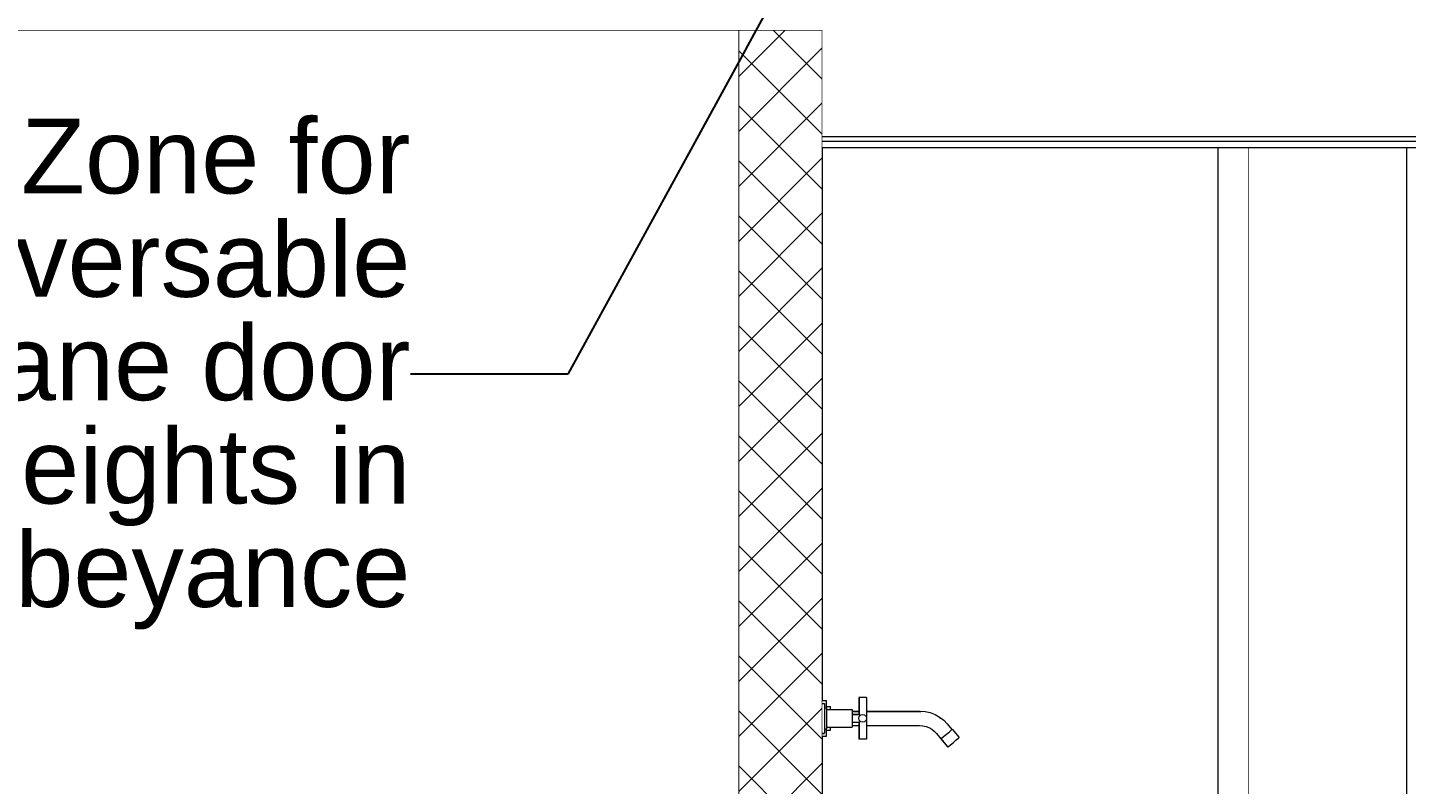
# Model space of a CAD drawing. Header units: millimetres. Extents: x -48147 to 1414029, y -496296 to 18123.
# Drawn here: x 1397178 to 1399482, y -489697 to -488433 of the extents above; entities that cross this region are included whole.
import ezdxf

# ---------------------------------------------------------------- set-up
doc = ezdxf.new("R2010")
doc.units = ezdxf.units.MM
doc.header["$MEASUREMENT"] = 0
doc.linetypes.add('Wipeout_Contour', pattern=[1000, 0, -1000])
for name, color, linetype, lineweight in [('0_Pen_No__191', 7, 'Continuous', 5), ('0_Pen_No__85', 8, 'Continuous', 20), ('New_A-25-M_Curtain_Wall_Pen_No__87', 8, 'Continuous', 20), ('New_A-25-M_Wall_Int_Pen_No__1', 7, 'Continuous', 13), ('New_A-25-M_Wall_Int_Pen_No__87', 8, 'Continuous', 20), ('New_ArchiCAD Doors_Pen_No__87', 8, 'Continuous', 20), ('S-280-M_COLUMN.IFC Import_Pen_No__88', 8, 'Continuous', 20), ('S-280-M_STRUCT_FRAME.IFC Import_Pen_No__90', 8, 'Continuous', 20)]:
    doc.layers.add(name, color=color, linetype=linetype, lineweight=lineweight)
for name, color, linetype in [('New_A-25-M_Curtain_Wall', 7, 'Continuous'), ('New_A-25-M_Wall_Ext', 7, 'Continuous'), ('New_A-25-M_Wall_Int', 7, 'Continuous'), ('New_A-35-M_FFE_Fixed', 7, 'Continuous'), ('New_ArchiCAD Doors', 7, 'Continuous'), ('S-280-M_COLUMN.IFC Import', 7, 'Continuous'), ('S-280-M_STRUCT_FRAME.IFC Import', 7, 'Continuous')]:
    doc.layers.add(name, color=color, linetype=linetype)
doc.layers.add('New_A-25-M_Wall_Int_Pen_No__107', color=7, linetype='Continuous', lineweight=15, true_color=0xa6a6a6)
doc.layers.add('New_A-35-M_FFE_Fixed_Pen_No__75', color=7, linetype='Continuous', lineweight=20, true_color=0x606060)
doc.styles.add('GENERATED_STYLE_2', font='')
doc.styles.get('GENERATED_STYLE_2').set_extended_font_data('Swis721 BT')
doc.dimstyles.new('GENERATED_STYLE__5', dxfattribs={"dimtxt": 0.18, "dimasz": 182.4, "dimexe": 0.18, "dimexo": 0.0625, "dimgap": 0.09, "dimtad": 0, "dimtih": 1, "dimtoh": 1, "dimdec": 4, "dimzin": 0, "dimdsep": 46, "dimcen": 0.09, "dimadec": 0, "dimazin": 0, "dimtfac": 1, "dimtdec": 4, "dimtmove": 0, "dimatfit": 3, "dimldrblk": 'ARROWHEAD_5', "dimfxl": 1, "dimtolj": 1, "dimtzin": 0, "dimarcsym": 0})

# ---------------------------------------------------------------- blocks, each defined once
blk = doc.blocks.new('Section Elem_3_2', base_point=(1372879, -490836.7))
at = {"color": 254, "linetype": 'Wipeout_Contour', "lineweight": 0, "ltscale": 5930288.994408049}
blk.add_wipeout([(1399217.1, -488633.7), (1399217.1, -490836.7), (1399481.7, -490836.7), (1399481.7, -488633.7)], dxfattribs=at).dxf.layer = 'New_A-25-M_Wall_Ext'
blk = doc.blocks.new('Section Elem_4_2', base_point=(1372879, -490836.7))
at = {"layer": 'New_ArchiCAD Doors_Pen_No__87', "linetype": 'Continuous'}
blk.add_line((1399217.1, -490836.7), (1399217.1, -488633.7), dxfattribs=at)
blk = doc.blocks.new('Section Elem_20_2', base_point=(1372879, -490836.7))
at = {"color": 254, "linetype": 'Wipeout_Contour', "lineweight": 0, "ltscale": 5929678.624893145}
blk.add_wipeout([(1399167.1, -490811.7), (1399217.1, -490811.7), (1399217.1, -488633.7), (1399167.1, -488633.7)], dxfattribs=at).dxf.layer = 'New_A-25-M_Curtain_Wall'
blk = doc.blocks.new('Section Elem_24_2', base_point=(1372879, -490836.7))
at = {"color": 254, "linetype": 'Wipeout_Contour', "lineweight": 0, "ltscale": 82987808.12828635}
blk.add_wipeout([(1398505.9, -489616.7), (1398505.9, -489894.2), (1398513.4, -489886.7), (1398878.4, -489886.7), (1398885.9, -489894.2), (1398885.9, -490236.7), (1398863.4, -490236.7), (1398863.4, -490306.7), (1398860.9, -490306.7), (1398860.9, -490806.7), (1398855.9, -490806.7), (1398855.9, -490811.7), (1399167.1, -490811.7), (1399167.1, -488633.7), (1398505.9, -488633.7), (1398505.9, -489556.7), (1398512.9, -489556.7), (1398512.9, -489566.7), (1398519.9, -489566.7), (1398519.9, -489571.7), (1398555.9, -489571.7), (1398555.9, -489574.7), (1398566.9, -489574.7), (1398566.9, -489551.7), (1398579.9, -489551.7), (1398579.9, -489574.7), (1398669.3, -489574.7), (1398677.6, -489575.3), (1398686.1, -489577.2), (1398694.3, -489580.3), (1398701.9, -489584.6), (1398708.8, -489589.9), (1398714.6, -489595.8), (1398722.6, -489605.4), (1398723, -489605), (1398734.5, -489618.8), (1398715.4, -489634.9), (1398703.8, -489621.1), (1398704.2, -489620.8), (1398696.8, -489611.9), (1398692.8, -489607.9), (1398688.7, -489604.7), (1398684.1, -489602.1), (1398679.2, -489600.3), (1398674.1, -489599.1), (1398668.5, -489598.7), (1398579.9, -489598.7), (1398579.9, -489621.7), (1398566.9, -489621.7), (1398566.9, -489598.7), (1398555.9, -489598.7), (1398555.9, -489601.7), (1398519.9, -489601.7), (1398519.9, -489606.7), (1398512.9, -489606.7), (1398512.9, -489616.7)], dxfattribs=at).dxf.layer = 'New_A-25-M_Curtain_Wall'
at = {"layer": 'New_A-25-M_Curtain_Wall_Pen_No__87', "linetype": 'Continuous'}
blk.add_line((1399167.1, -490811.7), (1399167.1, -488633.7), dxfattribs=at)
blk = doc.blocks.new('Section Elem_158_2', base_point=(1372879, -490836.7))
at = {"color": 254, "linetype": 'Wipeout_Contour', "lineweight": 0, "ltscale": 5926710.268265783}
blk.add_wipeout([(1398365.9, -490836.7), (1398505.9, -490836.7), (1398505.9, -488436.7), (1398365.9, -488436.7)], dxfattribs=at).dxf.layer = 'New_A-25-M_Wall_Int'
at = {"layer": 'New_A-25-M_Wall_Int_Pen_No__107', "linetype": 'Continuous'}
h = blk.add_hatch(dxfattribs=at)
h.set_pattern_fill('Concrete_Block_0002', color=256, style=0, pattern_type=2)
h.set_pattern_definition([(45, (1372878.996, -490836.73), (-45.96194, 45.96194), []), (135, (1372878.996, -490836.73), (45.96194, 45.96194), [])])
h.paths.add_polyline_path([(1398365.9, -490836.7), (1398505.9, -490836.7), (1398505.9, -488436.7), (1398365.9, -488436.7)])
at = {"layer": 'New_A-25-M_Wall_Int_Pen_No__1', "linetype": 'Continuous'}
for p, q in [((1398365.9, -488436.7), (1398365.9, -490836.7)), ((1398505.9, -488436.7), (1398365.9, -488436.7)), ((1398505.9, -488436.7), (1398505.9, -490836.7))]:
    blk.add_line(p, q, dxfattribs=at)
blk = doc.blocks.new('Section Elem_159_2', base_point=(1372879, -490836.7))
at = {"color": 254, "linetype": 'Wipeout_Contour', "lineweight": 0, "ltscale": 7389910.683405889}
blk.add_wipeout([(1398365.9, -488436.7), (1392094.9, -488436.7), (1392094.9, -488444.7), (1392094.9, -490836.7), (1398365.9, -490836.7)], dxfattribs=at).dxf.layer = 'New_A-25-M_Wall_Int'
at = {"layer": 'New_A-25-M_Wall_Int_Pen_No__87', "linetype": 'Continuous'}
blk.add_line((1398365.9, -488436.7), (1392094.9, -488436.7), dxfattribs=at)
blk = doc.blocks.new('Section Elem_231_2', base_point=(1372879, -490836.7))
at = {"color": 254, "linetype": 'Wipeout_Contour', "lineweight": 0, "ltscale": 5926882.498945337}
blk.add_wipeout([(1398505.9, -489561.7), (1398505.9, -489565.1), (1398509.4, -489565.1), (1398509.4, -489561.7)], dxfattribs=at).dxf.layer = 'New_A-35-M_FFE_Fixed'
at = {"color": 254, "linetype": 'Wipeout_Contour', "lineweight": 0, "ltscale": 5927140.546173113}
blk.add_wipeout([(1398576.7, -489581.1), (1398576.7, -489551.7), (1398573.4, -489551.7), (1398573.4, -489580.2)], dxfattribs=at).dxf.layer = 'New_A-35-M_FFE_Fixed'
at = {"color": 254, "linetype": 'Wipeout_Contour', "lineweight": 0, "ltscale": 5926890.759062441}
blk.add_wipeout([(1398505.9, -489565.1), (1398505.9, -489574.2), (1398509.4, -489574.2), (1398509.4, -489565.1)], dxfattribs=at).dxf.layer = 'New_A-35-M_FFE_Fixed'
at = {"color": 254, "linetype": 'Wipeout_Contour', "lineweight": 0, "ltscale": 5927128.276194253}
blk.add_wipeout([(1398573.4, -489580.2), (1398573.4, -489551.7), (1398570.2, -489551.7), (1398570.2, -489581.1)], dxfattribs=at).dxf.layer = 'New_A-35-M_FFE_Fixed'
at = {"color": 254, "linetype": 'Wipeout_Contour', "lineweight": 0, "ltscale": 5927152.231122318}
blk.add_wipeout([(1398579, -489583.5), (1398579, -489551.7), (1398576.7, -489551.7), (1398576.7, -489581.1)], dxfattribs=at).dxf.layer = 'New_A-35-M_FFE_Fixed'
at = {"color": 254, "linetype": 'Wipeout_Contour', "lineweight": 0, "ltscale": 5926905.06621218}
blk.add_wipeout([(1398505.9, -489574.2), (1398505.9, -489586.7), (1398509.4, -489586.7), (1398509.4, -489574.2)], dxfattribs=at).dxf.layer = 'New_A-35-M_FFE_Fixed'
at = {"color": 254, "linetype": 'Wipeout_Contour', "lineweight": 0, "ltscale": 5926921.587011638}
blk.add_wipeout([(1398505.9, -489586.7), (1398505.9, -489599.2), (1398509.4, -489599.2), (1398509.4, -489586.7)], dxfattribs=at).dxf.layer = 'New_A-35-M_FFE_Fixed'
at = {"color": 254, "linetype": 'Wipeout_Contour', "lineweight": 0, "ltscale": 5926904.960825161}
blk.add_wipeout([(1398509.4, -489569.2), (1398509.4, -489571.6), (1398512.9, -489571.6), (1398512.9, -489569.2)], dxfattribs=at).dxf.layer = 'New_A-35-M_FFE_Fixed'
at = {"color": 254, "linetype": 'Wipeout_Contour', "lineweight": 0, "ltscale": 5926910.742953425}
blk.add_wipeout([(1398509.4, -489571.6), (1398509.4, -489578), (1398512.9, -489578), (1398512.9, -489571.6)], dxfattribs=at).dxf.layer = 'New_A-35-M_FFE_Fixed'
at = {"color": 254, "linetype": 'Wipeout_Contour', "lineweight": 0, "ltscale": 5926935.894725941}
blk.add_wipeout([(1398505.9, -489599.2), (1398505.9, -489608.4), (1398509.4, -489608.4), (1398509.4, -489599.2)], dxfattribs=at).dxf.layer = 'New_A-35-M_FFE_Fixed'
at = {"color": 254, "linetype": 'Wipeout_Contour', "lineweight": 0, "ltscale": 5926920.757995096}
blk.add_wipeout([(1398509.4, -489578), (1398509.4, -489586.7), (1398512.9, -489586.7), (1398512.9, -489578)], dxfattribs=at).dxf.layer = 'New_A-35-M_FFE_Fixed'
at = {"color": 254, "linetype": 'Wipeout_Contour', "lineweight": 0, "ltscale": 5926944.155408292}
blk.add_wipeout([(1398505.9, -489608.4), (1398505.9, -489611.7), (1398509.4, -489611.7), (1398509.4, -489608.4)], dxfattribs=at).dxf.layer = 'New_A-35-M_FFE_Fixed'
at = {"color": 254, "linetype": 'Wipeout_Contour', "lineweight": 0, "ltscale": 5926932.322528935}
blk.add_wipeout([(1398509.4, -489586.7), (1398509.4, -489595.5), (1398512.9, -489595.5), (1398512.9, -489586.7)], dxfattribs=at).dxf.layer = 'New_A-35-M_FFE_Fixed'
at = {"color": 254, "linetype": 'Wipeout_Contour', "lineweight": 0, "ltscale": 5926995.820702322}
blk.add_wipeout([(1398512.9, -489571.7), (1398512.9, -489573.7), (1398555.9, -489573.7), (1398555.9, -489571.7)], dxfattribs=at).dxf.layer = 'New_A-35-M_FFE_Fixed'
at = {"color": 254, "linetype": 'Wipeout_Contour', "lineweight": 0, "ltscale": 5927000.776755773}
blk.add_wipeout([(1398512.9, -489573.7), (1398512.9, -489579.2), (1398555.9, -489579.2), (1398555.9, -489573.7)], dxfattribs=at).dxf.layer = 'New_A-35-M_FFE_Fixed'
at = {"color": 254, "linetype": 'Wipeout_Contour', "lineweight": 0, "ltscale": 5926942.337847438}
blk.add_wipeout([(1398509.4, -489595.5), (1398509.4, -489601.9), (1398512.9, -489601.9), (1398512.9, -489595.5)], dxfattribs=at).dxf.layer = 'New_A-35-M_FFE_Fixed'
at = {"color": 254, "linetype": 'Wipeout_Contour', "lineweight": 0, "ltscale": 5927009.360966985}
blk.add_wipeout([(1398512.9, -489579.2), (1398512.9, -489586.7), (1398555.9, -489586.7), (1398555.9, -489579.2)], dxfattribs=at).dxf.layer = 'New_A-35-M_FFE_Fixed'
at = {"color": 254, "linetype": 'Wipeout_Contour', "lineweight": 0, "ltscale": 5926948.120253012}
blk.add_wipeout([(1398509.4, -489601.9), (1398509.4, -489604.2), (1398512.9, -489604.2), (1398512.9, -489601.9)], dxfattribs=at).dxf.layer = 'New_A-35-M_FFE_Fixed'
at = {"color": 254, "linetype": 'Wipeout_Contour', "lineweight": 0, "ltscale": 8890334.39281426}
blk.add_wipeout([(1398505.9, -489561.7), (1398509.4, -489561.7), (1398509.4, -489569.2), (1398512.9, -489569.2), (1398512.9, -489560.8), (1398505.9, -489560.8)], dxfattribs=at).dxf.layer = 'New_A-35-M_FFE_Fixed'
at = {"color": 254, "linetype": 'Wipeout_Contour', "lineweight": 0, "ltscale": 5927019.273277762}
blk.add_wipeout([(1398512.9, -489586.7), (1398512.9, -489594.2), (1398555.9, -489594.2), (1398555.9, -489586.7)], dxfattribs=at).dxf.layer = 'New_A-35-M_FFE_Fixed'
at = {"color": 254, "linetype": 'Wipeout_Contour', "lineweight": 0, "ltscale": 5926882.940498907}
blk.add_wipeout([(1398505.9, -489560.8), (1398512.9, -489560.8), (1398512.9, -489556.7), (1398505.9, -489556.7)], dxfattribs=at).dxf.layer = 'New_A-35-M_FFE_Fixed'
at = {"color": 254, "linetype": 'Wipeout_Contour', "lineweight": 0, "ltscale": 5927027.857692439}
blk.add_wipeout([(1398512.9, -489594.2), (1398512.9, -489599.7), (1398555.9, -489599.7), (1398555.9, -489594.2)], dxfattribs=at).dxf.layer = 'New_A-35-M_FFE_Fixed'
at = {"color": 254, "linetype": 'Wipeout_Contour', "lineweight": 0, "ltscale": 5926925.002794301}
blk.add_wipeout([(1398512.9, -489571.7), (1398519.9, -489571.7), (1398519.9, -489569.4), (1398512.9, -489569.4)], dxfattribs=at).dxf.layer = 'New_A-35-M_FFE_Fixed'
at = {"color": 254, "linetype": 'Wipeout_Contour', "lineweight": 0, "ltscale": 5927032.813949766}
blk.add_wipeout([(1398512.9, -489599.7), (1398512.9, -489601.7), (1398555.9, -489601.7), (1398555.9, -489599.7)], dxfattribs=at).dxf.layer = 'New_A-35-M_FFE_Fixed'
at = {"color": 254, "linetype": 'Wipeout_Contour', "lineweight": 0, "ltscale": 5926921.698764053}
blk.add_wipeout([(1398512.9, -489569.4), (1398519.9, -489569.4), (1398519.9, -489566.7), (1398512.9, -489566.7)], dxfattribs=at).dxf.layer = 'New_A-35-M_FFE_Fixed'
at = {"color": 254, "linetype": 'Wipeout_Contour', "lineweight": 0, "ltscale": 17781484.66768054}
blk.add_wipeout([(1398576.7, -489592.4), (1398579, -489590), (1398579.9, -489586.7), (1398579, -489583.5), (1398576.7, -489581.1), (1398573.4, -489580.2), (1398570.2, -489581.1), (1398567.8, -489583.5), (1398566.9, -489586.7), (1398567.8, -489590), (1398570.2, -489592.4), (1398573.4, -489593.2)], dxfattribs=at).dxf.layer = 'New_A-35-M_FFE_Fixed'
at = {"color": 254, "linetype": 'Wipeout_Contour', "lineweight": 0, "ltscale": 5926956.928171975}
blk.add_wipeout([(1398512.9, -489612.7), (1398505.9, -489612.7), (1398505.9, -489616.7), (1398512.9, -489616.7)], dxfattribs=at).dxf.layer = 'New_A-35-M_FFE_Fixed'
at = {"layer": 'New_A-35-M_FFE_Fixed_Pen_No__75', "linetype": 'Continuous'}
for p, q in [((1398505.9, -489556.7), (1398512.9, -489556.7)), ((1398505.9, -489561.7), (1398509.4, -489561.7)), ((1398509.4, -489561.7), (1398509.4, -489565.1)), ((1398509.4, -489565.1), (1398509.4, -489574.2)), ((1398512.9, -489560.8), (1398512.9, -489556.7)), ((1398512.9, -489569.2), (1398512.9, -489560.8)), ((1398512.9, -489566.7), (1398519.9, -489566.7)), ((1398519.9, -489569.4), (1398519.9, -489566.7)), ((1398509.4, -489569.2), (1398512.9, -489569.2)), ((1398509.4, -489574.2), (1398509.4, -489586.7)), ((1398512.9, -489569.2), (1398512.9, -489571.6)), ((1398512.9, -489571.6), (1398512.9, -489578)), ((1398512.9, -489578), (1398512.9, -489586.7)), ((1398519.9, -489571.7), (1398519.9, -489569.4))]:
    blk.add_line(p, q, dxfattribs=at)
at = {"color": 254, "linetype": 'Wipeout_Contour', "lineweight": 0, "ltscale": 7408902.818945636}
blk.add_wipeout([(1398569, -489582.3), (1398570.2, -489581.1), (1398570.2, -489551.7), (1398567.8, -489551.7), (1398567.8, -489581.1)], dxfattribs=at).dxf.layer = 'New_A-35-M_FFE_Fixed'
at = {"color": 254, "linetype": 'Wipeout_Contour', "lineweight": 0, "ltscale": 8890425.409265762}
blk.add_wipeout([(1398509.4, -489611.7), (1398505.9, -489611.7), (1398505.9, -489612.7), (1398512.9, -489612.7), (1398512.9, -489604.2), (1398509.4, -489604.2)], dxfattribs=at).dxf.layer = 'New_A-35-M_FFE_Fixed'
at = {"color": 254, "linetype": 'Wipeout_Contour', "lineweight": 0, "ltscale": 5927160.220064351}
blk.add_wipeout([(1398579.9, -489586.7), (1398579.9, -489551.7), (1398579, -489551.7), (1398579, -489583.5)], dxfattribs=at).dxf.layer = 'New_A-35-M_FFE_Fixed'
at = {"color": 254, "linetype": 'Wipeout_Contour', "lineweight": 0, "ltscale": 5926971.023659503}
blk.add_wipeout([(1398519.9, -489604.1), (1398512.9, -489604.1), (1398512.9, -489606.7), (1398519.9, -489606.7)], dxfattribs=at).dxf.layer = 'New_A-35-M_FFE_Fixed'
at = {"layer": 'New_A-35-M_FFE_Fixed_Pen_No__75', "linetype": 'Continuous'}
blk.add_line((1398505.9, -489616.7), (1398512.9, -489616.7), dxfattribs=at)
at = {"color": 254, "linetype": 'Wipeout_Contour', "lineweight": 0, "ltscale": 5927111.515095259}
blk.add_wipeout([(1398567.8, -489581.1), (1398567.8, -489551.7), (1398566.9, -489551.7), (1398566.9, -489580.2)], dxfattribs=at).dxf.layer = 'New_A-35-M_FFE_Fixed'
at = {"color": 254, "linetype": 'Wipeout_Contour', "lineweight": 0, "ltscale": 5926967.719406392}
blk.add_wipeout([(1398512.9, -489601.7), (1398512.9, -489604.1), (1398519.9, -489604.1), (1398519.9, -489601.7)], dxfattribs=at).dxf.layer = 'New_A-35-M_FFE_Fixed'
at = {"layer": 'New_A-35-M_FFE_Fixed_Pen_No__75', "linetype": 'Continuous'}
for p, q in [((1398567.8, -489551.7), (1398566.9, -489551.7)), ((1398570.2, -489551.7), (1398567.8, -489551.7)), ((1398573.4, -489551.7), (1398570.2, -489551.7)), ((1398576.7, -489551.7), (1398573.4, -489551.7)), ((1398579, -489551.7), (1398576.7, -489551.7)), ((1398579.9, -489551.7), (1398579, -489551.7)), ((1398509.4, -489586.7), (1398509.4, -489599.2)), ((1398512.9, -489586.7), (1398512.9, -489595.5)), ((1398505.9, -489611.7), (1398509.4, -489611.7)), ((1398509.4, -489599.2), (1398509.4, -489608.4)), ((1398509.4, -489604.2), (1398512.9, -489604.2)), ((1398509.4, -489608.4), (1398509.4, -489611.7)), ((1398512.9, -489595.5), (1398512.9, -489601.9)), ((1398512.9, -489601.9), (1398512.9, -489604.2)), ((1398512.9, -489612.7), (1398512.9, -489604.2)), ((1398512.9, -489606.7), (1398519.9, -489606.7)), ((1398512.9, -489616.7), (1398512.9, -489612.7)), ((1398519.9, -489604.1), (1398519.9, -489601.7)), ((1398519.9, -489606.7), (1398519.9, -489604.1))]:
    blk.add_line(p, q, dxfattribs=at)
at = {"color": 254, "linetype": 'Wipeout_Contour', "lineweight": 0, "ltscale": 7408896.459892552}
blk.add_wipeout([(1398567.8, -489581.1), (1398555.9, -489581.1), (1398555.9, -489583.5), (1398567.8, -489583.5), (1398569, -489582.3)], dxfattribs=at).dxf.layer = 'New_A-35-M_FFE_Fixed'
at = {"color": 254, "linetype": 'Wipeout_Contour', "lineweight": 0, "ltscale": 5927109.127711029}
blk.add_wipeout([(1398566.9, -489580.2), (1398555.9, -489580.2), (1398555.9, -489581.1), (1398567.8, -489581.1)], dxfattribs=at).dxf.layer = 'New_A-35-M_FFE_Fixed'
at = {"color": 254, "linetype": 'Wipeout_Contour', "lineweight": 0, "ltscale": 5927194.837015806}
blk.add_wipeout([(1398573.4, -489593.2), (1398573.4, -489621.7), (1398576.7, -489621.7), (1398576.7, -489592.4)], dxfattribs=at).dxf.layer = 'New_A-35-M_FFE_Fixed'
at = {"color": 254, "linetype": 'Wipeout_Contour', "lineweight": 0, "ltscale": 5927182.567148156}
blk.add_wipeout([(1398570.2, -489592.4), (1398570.2, -489621.7), (1398573.4, -489621.7), (1398573.4, -489593.2)], dxfattribs=at).dxf.layer = 'New_A-35-M_FFE_Fixed'
at = {"color": 254, "linetype": 'Wipeout_Contour', "lineweight": 0, "ltscale": 7408959.169696752}
blk.add_wipeout([(1398569, -489591.2), (1398567.8, -489592.4), (1398567.8, -489621.7), (1398570.2, -489621.7), (1398570.2, -489592.4)], dxfattribs=at).dxf.layer = 'New_A-35-M_FFE_Fixed'
at = {"color": 254, "linetype": 'Wipeout_Contour', "lineweight": 0, "ltscale": 7408911.128464182}
blk.add_wipeout([(1398569, -489591.2), (1398567.8, -489590), (1398555.9, -489590), (1398555.9, -489592.4), (1398567.8, -489592.4)], dxfattribs=at).dxf.layer = 'New_A-35-M_FFE_Fixed'
at = {"color": 254, "linetype": 'Wipeout_Contour', "lineweight": 0, "ltscale": 5927119.290367024}
blk.add_wipeout([(1398566.9, -489586.7), (1398555.9, -489586.7), (1398555.9, -489590), (1398567.8, -489590)], dxfattribs=at).dxf.layer = 'New_A-35-M_FFE_Fixed'
at = {"color": 254, "linetype": 'Wipeout_Contour', "lineweight": 0, "ltscale": 5927114.995107451}
blk.add_wipeout([(1398567.8, -489583.5), (1398555.9, -489583.5), (1398555.9, -489586.7), (1398566.9, -489586.7)], dxfattribs=at).dxf.layer = 'New_A-35-M_FFE_Fixed'
at = {"color": 254, "linetype": 'Wipeout_Contour', "lineweight": 0, "ltscale": 5927208.685153274}
blk.add_wipeout([(1398579, -489590), (1398579, -489621.7), (1398579.9, -489621.7), (1398579.9, -489586.7)], dxfattribs=at).dxf.layer = 'New_A-35-M_FFE_Fixed'
at = {"color": 254, "linetype": 'Wipeout_Contour', "lineweight": 0, "ltscale": 5927204.404184586}
blk.add_wipeout([(1398576.7, -489592.4), (1398576.7, -489621.7), (1398579, -489621.7), (1398579, -489590)], dxfattribs=at).dxf.layer = 'New_A-35-M_FFE_Fixed'
at = {"color": 254, "linetype": 'Wipeout_Contour', "lineweight": 0, "ltscale": 5927105.089058495}
blk.add_wipeout([(1398566.9, -489576.3), (1398555.9, -489576.3), (1398555.9, -489580.2), (1398566.9, -489580.2)], dxfattribs=at).dxf.layer = 'New_A-35-M_FFE_Fixed'
at = {"color": 254, "linetype": 'Wipeout_Contour', "lineweight": 0, "ltscale": 5927350.343623643}
blk.add_wipeout([(1398579.9, -489586.7), (1398668.9, -489586.7), (1398669.1, -489580.7), (1398579.9, -489580.7)], dxfattribs=at).dxf.layer = 'New_A-35-M_FFE_Fixed'
at = {"color": 254, "linetype": 'Wipeout_Contour', "lineweight": 0, "ltscale": 5927165.806203431}
blk.add_wipeout([(1398566.9, -489593.2), (1398566.9, -489621.7), (1398567.8, -489621.7), (1398567.8, -489592.4)], dxfattribs=at).dxf.layer = 'New_A-35-M_FFE_Fixed'
at = {"layer": 'New_A-35-M_FFE_Fixed_Pen_No__75', "linetype": 'Continuous'}
for p, q in [((1398567.8, -489621.7), (1398566.9, -489621.7)), ((1398570.2, -489621.7), (1398567.8, -489621.7)), ((1398573.4, -489621.7), (1398570.2, -489621.7)), ((1398576.7, -489621.7), (1398573.4, -489621.7)), ((1398579, -489621.7), (1398576.7, -489621.7)), ((1398579.9, -489621.7), (1398579, -489621.7))]:
    blk.add_line(p, q, dxfattribs=at)
at = {"color": 254, "linetype": 'Wipeout_Contour', "lineweight": 0, "ltscale": 5927101.454672176}
blk.add_wipeout([(1398555.9, -489574.7), (1398555.9, -489576.3), (1398566.9, -489576.3), (1398566.9, -489574.7)], dxfattribs=at).dxf.layer = 'New_A-35-M_FFE_Fixed'
at = {"color": 254, "linetype": 'Wipeout_Contour', "lineweight": 0, "ltscale": 5927343.832821016}
blk.add_wipeout([(1398579.9, -489580.7), (1398669.1, -489580.7), (1398669.3, -489576.3), (1398579.9, -489576.3)], dxfattribs=at).dxf.layer = 'New_A-35-M_FFE_Fixed'
at = {"color": 254, "linetype": 'Wipeout_Contour', "lineweight": 0, "ltscale": 5927125.157840295}
blk.add_wipeout([(1398567.8, -489592.4), (1398555.9, -489592.4), (1398555.9, -489593.2), (1398566.9, -489593.2)], dxfattribs=at).dxf.layer = 'New_A-35-M_FFE_Fixed'
at = {"color": 254, "linetype": 'Wipeout_Contour', "lineweight": 0, "ltscale": 5927368.128380246}
blk.add_wipeout([(1398579.9, -489598.7), (1398668.5, -489598.7), (1398668.5, -489597.1), (1398579.9, -489597.1)], dxfattribs=at).dxf.layer = 'New_A-35-M_FFE_Fixed'
at = {"layer": 'New_A-35-M_FFE_Fixed_Pen_No__75', "linetype": 'Continuous'}
for p, q in [((1398566.9, -489551.7), (1398566.9, -489580.2)), ((1398512.9, -489571.7), (1398555.9, -489571.7)), ((1398555.9, -489571.7), (1398555.9, -489573.7)), ((1398555.9, -489573.7), (1398555.9, -489579.2)), ((1398555.9, -489574.7), (1398566.9, -489574.7)), ((1398566.9, -489580.2), (1398555.9, -489580.2)), ((1398567.8, -489581.1), (1398566.9, -489580.2))]:
    blk.add_line(p, q, dxfattribs=at)
at = {"color": 254, "linetype": 'Wipeout_Contour', "lineweight": 0, "ltscale": 5927340.073128916}
blk.add_wipeout([(1398579.9, -489576.3), (1398669.3, -489576.3), (1398669.3, -489574.7), (1398579.9, -489574.7)], dxfattribs=at).dxf.layer = 'New_A-35-M_FFE_Fixed'
at = {"color": 254, "linetype": 'Wipeout_Contour', "lineweight": 0, "ltscale": 5927131.048759727}
blk.add_wipeout([(1398555.9, -489597.1), (1398555.9, -489598.7), (1398566.9, -489598.7), (1398566.9, -489597.1)], dxfattribs=at).dxf.layer = 'New_A-35-M_FFE_Fixed'
at = {"color": 254, "linetype": 'Wipeout_Contour', "lineweight": 0, "ltscale": 5927364.370705225}
blk.add_wipeout([(1398579.9, -489597.1), (1398668.5, -489597.1), (1398668.7, -489592.7), (1398579.9, -489592.7)], dxfattribs=at).dxf.layer = 'New_A-35-M_FFE_Fixed'
at = {"color": 254, "linetype": 'Wipeout_Contour', "lineweight": 0, "ltscale": 5927357.86100811}
blk.add_wipeout([(1398668.9, -489586.7), (1398579.9, -489586.7), (1398579.9, -489592.7), (1398668.7, -489592.7)], dxfattribs=at).dxf.layer = 'New_A-35-M_FFE_Fixed'
at = {"color": 254, "linetype": 'Wipeout_Contour', "lineweight": 0, "ltscale": 5927127.414249595}
blk.add_wipeout([(1398555.9, -489597.1), (1398566.9, -489597.1), (1398566.9, -489593.2), (1398555.9, -489593.2)], dxfattribs=at).dxf.layer = 'New_A-35-M_FFE_Fixed'
at = {"layer": 'New_A-35-M_FFE_Fixed_Pen_No__75', "linetype": 'Continuous'}
for p, q in [((1398579.9, -489551.7), (1398579.9, -489586.7)), ((1398555.9, -489579.2), (1398555.9, -489586.7)), ((1398555.9, -489586.7), (1398555.9, -489594.2)), ((1398566.9, -489586.7), (1398567.8, -489583.5)), ((1398567.8, -489590), (1398566.9, -489586.7)), ((1398567.8, -489583.5), (1398570.2, -489581.1)), ((1398569, -489582.3), (1398567.8, -489581.1)), ((1398570.2, -489592.4), (1398567.8, -489590)), ((1398567.8, -489592.4), (1398569, -489591.2)), ((1398570.2, -489581.1), (1398573.4, -489580.2)), ((1398573.4, -489580.2), (1398576.7, -489581.1)), ((1398576.7, -489581.1), (1398579, -489583.5)), ((1398579, -489590), (1398576.7, -489592.4)), ((1398579, -489583.5), (1398579.9, -489586.7)), ((1398579.9, -489586.7), (1398579, -489590)), ((1398579.9, -489586.7), (1398579.9, -489621.7)), ((1398512.9, -489601.7), (1398555.9, -489601.7)), ((1398555.9, -489593.2), (1398566.9, -489593.2)), ((1398555.9, -489594.2), (1398555.9, -489599.7)), ((1398555.9, -489598.7), (1398566.9, -489598.7)), ((1398555.9, -489599.7), (1398555.9, -489601.7)), ((1398566.9, -489593.2), (1398567.8, -489592.4)), ((1398566.9, -489593.2), (1398566.9, -489621.7)), ((1398573.4, -489593.2), (1398570.2, -489592.4)), ((1398576.7, -489592.4), (1398573.4, -489593.2))]:
    blk.add_line(p, q, dxfattribs=at)
at = {"color": 254, "linetype": 'Wipeout_Contour', "lineweight": 0, "ltscale": 5927532.732607005}
blk.add_wipeout([(1398668.9, -489586.7), (1398675.9, -489587.2), (1398676.7, -489581.3), (1398669.1, -489580.7)], dxfattribs=at).dxf.layer = 'New_A-35-M_FFE_Fixed'
at = {"color": 254, "linetype": 'Wipeout_Contour', "lineweight": 0, "ltscale": 5927527.651113375}
blk.add_wipeout([(1398669.1, -489580.7), (1398676.7, -489581.3), (1398677.4, -489576.9), (1398669.3, -489576.3)], dxfattribs=at).dxf.layer = 'New_A-35-M_FFE_Fixed'
at = {"color": 254, "linetype": 'Wipeout_Contour', "lineweight": 0, "ltscale": 5927546.498836433}
blk.add_wipeout([(1398668.5, -489598.7), (1398674.1, -489599.1), (1398674.4, -489597.5), (1398668.5, -489597.1)], dxfattribs=at).dxf.layer = 'New_A-35-M_FFE_Fixed'
at = {"color": 254, "linetype": 'Wipeout_Contour', "lineweight": 0, "ltscale": 5927524.695981158}
blk.add_wipeout([(1398669.3, -489576.3), (1398677.4, -489576.9), (1398677.6, -489575.3), (1398669.3, -489574.7)], dxfattribs=at).dxf.layer = 'New_A-35-M_FFE_Fixed'
at = {"color": 254, "linetype": 'Wipeout_Contour', "lineweight": 0, "ltscale": 5927543.620949488}
blk.add_wipeout([(1398668.5, -489597.1), (1398674.4, -489597.5), (1398675, -489593.2), (1398668.7, -489592.7)], dxfattribs=at).dxf.layer = 'New_A-35-M_FFE_Fixed'
at = {"color": 254, "linetype": 'Wipeout_Contour', "lineweight": 0, "ltscale": 5927538.579609107}
blk.add_wipeout([(1398668.7, -489592.7), (1398675, -489593.2), (1398675.9, -489587.2), (1398668.9, -489586.7)], dxfattribs=at).dxf.layer = 'New_A-35-M_FFE_Fixed'
at = {"color": 254, "linetype": 'Wipeout_Contour', "lineweight": 0, "ltscale": 5927561.574376781}
blk.add_wipeout([(1398675.9, -489587.2), (1398682.7, -489588.7), (1398684.4, -489583), (1398676.7, -489581.3)], dxfattribs=at).dxf.layer = 'New_A-35-M_FFE_Fixed'
at = {"color": 254, "linetype": 'Wipeout_Contour', "lineweight": 0, "ltscale": 5927559.087255432}
blk.add_wipeout([(1398676.7, -489581.3), (1398684.4, -489583), (1398685.7, -489578.8), (1398677.4, -489576.9)], dxfattribs=at).dxf.layer = 'New_A-35-M_FFE_Fixed'
at = {"color": 254, "linetype": 'Wipeout_Contour', "lineweight": 0, "ltscale": 5927568.232224347}
blk.add_wipeout([(1398674.1, -489599.1), (1398679.2, -489600.3), (1398679.7, -489598.7), (1398674.4, -489597.5)], dxfattribs=at).dxf.layer = 'New_A-35-M_FFE_Fixed'
at = {"color": 254, "linetype": 'Wipeout_Contour', "lineweight": 0, "ltscale": 5927557.624095965}
blk.add_wipeout([(1398677.4, -489576.9), (1398685.7, -489578.8), (1398686.1, -489577.2), (1398677.6, -489575.3)], dxfattribs=at).dxf.layer = 'New_A-35-M_FFE_Fixed'
at = {"color": 254, "linetype": 'Wipeout_Contour', "lineweight": 0, "ltscale": 5927566.865747739}
blk.add_wipeout([(1398674.4, -489597.5), (1398679.7, -489598.7), (1398681, -489594.5), (1398675, -489593.2)], dxfattribs=at).dxf.layer = 'New_A-35-M_FFE_Fixed'
at = {"layer": 'New_A-35-M_FFE_Fixed_Pen_No__75', "linetype": 'Continuous'}
blk.add_line((1398579.9, -489574.7), (1398669.3, -489574.7), dxfattribs=at)
at = {"color": 254, "linetype": 'Wipeout_Contour', "lineweight": 0, "ltscale": 5927564.423398556}
blk.add_wipeout([(1398675, -489593.2), (1398681, -489594.5), (1398682.7, -489588.7), (1398675.9, -489587.2)], dxfattribs=at).dxf.layer = 'New_A-35-M_FFE_Fixed'
at = {"color": 254, "linetype": 'Wipeout_Contour', "lineweight": 0, "ltscale": 5927591.108859064}
blk.add_wipeout([(1398682.7, -489588.7), (1398689.2, -489591.2), (1398691.7, -489585.8), (1398684.4, -489583)], dxfattribs=at).dxf.layer = 'New_A-35-M_FFE_Fixed'
at = {"color": 254, "linetype": 'Wipeout_Contour', "lineweight": 0, "ltscale": 5927591.642589263}
blk.add_wipeout([(1398684.4, -489583), (1398691.7, -489585.8), (1398693.6, -489581.8), (1398685.7, -489578.8)], dxfattribs=at).dxf.layer = 'New_A-35-M_FFE_Fixed'
at = {"color": 254, "linetype": 'Wipeout_Contour', "lineweight": 0, "ltscale": 5927589.52912273}
blk.add_wipeout([(1398679.2, -489600.3), (1398684.1, -489602.1), (1398684.8, -489600.7), (1398679.7, -489598.7)], dxfattribs=at).dxf.layer = 'New_A-35-M_FFE_Fixed'
at = {"color": 254, "linetype": 'Wipeout_Contour', "lineweight": 0, "ltscale": 5927591.923376026}
blk.add_wipeout([(1398685.7, -489578.8), (1398693.6, -489581.8), (1398694.3, -489580.3), (1398686.1, -489577.2)], dxfattribs=at).dxf.layer = 'New_A-35-M_FFE_Fixed'
at = {"color": 254, "linetype": 'Wipeout_Contour', "lineweight": 0, "ltscale": 5927589.899900634}
blk.add_wipeout([(1398679.7, -489598.7), (1398684.8, -489600.7), (1398686.7, -489596.7), (1398681, -489594.5)], dxfattribs=at).dxf.layer = 'New_A-35-M_FFE_Fixed'
at = {"layer": 'New_A-35-M_FFE_Fixed_Pen_No__75', "linetype": 'Continuous'}
for p, q in [((1398669.3, -489574.7), (1398677.6, -489575.3)), ((1398579.9, -489598.7), (1398668.5, -489598.7))]:
    blk.add_line(p, q, dxfattribs=at)
at = {"color": 254, "linetype": 'Wipeout_Contour', "lineweight": 0, "ltscale": 5927590.472171504}
blk.add_wipeout([(1398681, -489594.5), (1398686.7, -489596.7), (1398689.2, -489591.2), (1398682.7, -489588.7)], dxfattribs=at).dxf.layer = 'New_A-35-M_FFE_Fixed'
at = {"color": 254, "linetype": 'Wipeout_Contour', "lineweight": 0, "ltscale": 5927620.527949777}
blk.add_wipeout([(1398689.2, -489591.2), (1398695.3, -489594.6), (1398698.6, -489589.6), (1398691.7, -489585.8)], dxfattribs=at).dxf.layer = 'New_A-35-M_FFE_Fixed'
at = {"color": 254, "linetype": 'Wipeout_Contour', "lineweight": 0, "ltscale": 5927624.069960212}
blk.add_wipeout([(1398691.7, -489585.8), (1398698.6, -489589.6), (1398701, -489585.9), (1398693.6, -489581.8)], dxfattribs=at).dxf.layer = 'New_A-35-M_FFE_Fixed'
at = {"color": 254, "linetype": 'Wipeout_Contour', "lineweight": 0, "ltscale": 5927626.087921293}
blk.add_wipeout([(1398693.6, -489581.8), (1398701, -489585.9), (1398701.9, -489584.6), (1398694.3, -489580.3)], dxfattribs=at).dxf.layer = 'New_A-35-M_FFE_Fixed'
at = {"color": 254, "linetype": 'Wipeout_Contour', "lineweight": 0, "ltscale": 5927610.742051336}
blk.add_wipeout([(1398684.1, -489602.1), (1398688.7, -489604.7), (1398689.6, -489603.3), (1398684.8, -489600.7)], dxfattribs=at).dxf.layer = 'New_A-35-M_FFE_Fixed'
at = {"layer": 'New_A-35-M_FFE_Fixed_Pen_No__75', "linetype": 'Continuous'}
blk.add_line((1398677.6, -489575.3), (1398686.1, -489577.2), dxfattribs=at)
at = {"color": 254, "linetype": 'Wipeout_Contour', "lineweight": 0, "ltscale": 5927612.843950791}
blk.add_wipeout([(1398684.8, -489600.7), (1398689.6, -489603.3), (1398692, -489599.7), (1398686.7, -489596.7)], dxfattribs=at).dxf.layer = 'New_A-35-M_FFE_Fixed'
at = {"layer": 'New_A-35-M_FFE_Fixed_Pen_No__75', "linetype": 'Continuous'}
blk.add_line((1398668.5, -489598.7), (1398674.1, -489599.1), dxfattribs=at)
at = {"color": 254, "linetype": 'Wipeout_Contour', "lineweight": 0, "ltscale": 5927616.419645601}
blk.add_wipeout([(1398686.7, -489596.7), (1398692, -489599.7), (1398695.3, -489594.6), (1398689.2, -489591.2)], dxfattribs=at).dxf.layer = 'New_A-35-M_FFE_Fixed'
at = {"color": 254, "linetype": 'Wipeout_Contour', "lineweight": 0, "ltscale": 5927649.210140737}
blk.add_wipeout([(1398695.3, -489594.6), (1398700.8, -489598.9), (1398704.8, -489594.4), (1398698.6, -489589.6)], dxfattribs=at).dxf.layer = 'New_A-35-M_FFE_Fixed'
at = {"color": 254, "linetype": 'Wipeout_Contour', "lineweight": 0, "ltscale": 5927655.684669935}
blk.add_wipeout([(1398698.6, -489589.6), (1398704.8, -489594.4), (1398707.7, -489591.1), (1398701, -489585.9)], dxfattribs=at).dxf.layer = 'New_A-35-M_FFE_Fixed'
at = {"color": 254, "linetype": 'Wipeout_Contour', "lineweight": 0, "ltscale": 5927659.396493149}
blk.add_wipeout([(1398701, -489585.9), (1398707.7, -489591.1), (1398708.8, -489589.9), (1398701.9, -489584.6)], dxfattribs=at).dxf.layer = 'New_A-35-M_FFE_Fixed'
at = {"color": 254, "linetype": 'Wipeout_Contour', "lineweight": 0, "ltscale": 5927631.423272989}
blk.add_wipeout([(1398688.7, -489604.7), (1398692.8, -489607.9), (1398693.9, -489606.7), (1398689.6, -489603.3)], dxfattribs=at).dxf.layer = 'New_A-35-M_FFE_Fixed'
at = {"color": 254, "linetype": 'Wipeout_Contour', "lineweight": 0, "ltscale": 5927635.213191363}
blk.add_wipeout([(1398689.6, -489603.3), (1398693.9, -489606.7), (1398696.8, -489603.4), (1398692, -489599.7)], dxfattribs=at).dxf.layer = 'New_A-35-M_FFE_Fixed'
at = {"layer": 'New_A-35-M_FFE_Fixed_Pen_No__75', "linetype": 'Continuous'}
blk.add_line((1398674.1, -489599.1), (1398679.2, -489600.3), dxfattribs=at)
at = {"color": 254, "linetype": 'Wipeout_Contour', "lineweight": 0, "ltscale": 5927641.717445109}
blk.add_wipeout([(1398692, -489599.7), (1398696.8, -489603.4), (1398700.8, -489598.9), (1398695.3, -489594.6)], dxfattribs=at).dxf.layer = 'New_A-35-M_FFE_Fixed'
at = {"color": 254, "linetype": 'Wipeout_Contour', "lineweight": 0, "ltscale": 5927676.333793411}
blk.add_wipeout([(1398700.8, -489598.9), (1398705.7, -489603.9), (1398710.1, -489599.9), (1398704.8, -489594.4)], dxfattribs=at).dxf.layer = 'New_A-35-M_FFE_Fixed'
at = {"color": 254, "linetype": 'Wipeout_Contour', "lineweight": 0, "ltscale": 5927685.269335921}
blk.add_wipeout([(1398704.8, -489594.4), (1398710.1, -489599.9), (1398713.4, -489596.9), (1398707.7, -489591.1)], dxfattribs=at).dxf.layer = 'New_A-35-M_FFE_Fixed'
at = {"layer": 'New_A-35-M_FFE_Fixed_Pen_No__75', "linetype": 'Continuous'}
blk.add_line((1398686.1, -489577.2), (1398694.3, -489580.3), dxfattribs=at)
at = {"color": 254, "linetype": 'Wipeout_Contour', "lineweight": 0, "ltscale": 5927690.408772178}
blk.add_wipeout([(1398707.7, -489591.1), (1398713.4, -489596.9), (1398714.6, -489595.8), (1398708.8, -489589.9)], dxfattribs=at).dxf.layer = 'New_A-35-M_FFE_Fixed'
at = {"color": 254, "linetype": 'Wipeout_Contour', "lineweight": 0, "ltscale": 5927651.854322627}
blk.add_wipeout([(1398692.8, -489607.9), (1398696.8, -489611.9), (1398698, -489610.8), (1398693.9, -489606.7)], dxfattribs=at).dxf.layer = 'New_A-35-M_FFE_Fixed'
at = {"color": 254, "linetype": 'Wipeout_Contour', "lineweight": 0, "ltscale": 5927657.048467101}
blk.add_wipeout([(1398693.9, -489606.7), (1398698, -489610.8), (1398701.2, -489607.9), (1398696.8, -489603.4)], dxfattribs=at).dxf.layer = 'New_A-35-M_FFE_Fixed'
at = {"layer": 'New_A-35-M_FFE_Fixed_Pen_No__75', "linetype": 'Continuous'}
blk.add_line((1398679.2, -489600.3), (1398684.1, -489602.1), dxfattribs=at)
at = {"color": 254, "linetype": 'Wipeout_Contour', "lineweight": 0, "ltscale": 5927666.00436832}
blk.add_wipeout([(1398696.8, -489603.4), (1398701.2, -489607.9), (1398705.7, -489603.9), (1398700.8, -489598.9)], dxfattribs=at).dxf.layer = 'New_A-35-M_FFE_Fixed'
at = {"color": 254, "linetype": 'Wipeout_Contour', "lineweight": 0, "ltscale": 5927710.174974456}
blk.add_wipeout([(1398705.7, -489603.9), (1398713.4, -489613.1), (1398718, -489609.2), (1398710.1, -489599.9)], dxfattribs=at).dxf.layer = 'New_A-35-M_FFE_Fixed'
at = {"color": 254, "linetype": 'Wipeout_Contour', "lineweight": 0, "ltscale": 5927720.460842018}
blk.add_wipeout([(1398710.1, -489599.9), (1398718, -489609.2), (1398721.4, -489606.4), (1398713.4, -489596.9)], dxfattribs=at).dxf.layer = 'New_A-35-M_FFE_Fixed'
at = {"color": 254, "linetype": 'Wipeout_Contour', "lineweight": 0, "ltscale": 5927726.394487578}
blk.add_wipeout([(1398713.4, -489596.9), (1398721.4, -489606.4), (1398722.6, -489605.4), (1398714.6, -489595.8)], dxfattribs=at).dxf.layer = 'New_A-35-M_FFE_Fixed'
at = {"layer": 'New_A-35-M_FFE_Fixed_Pen_No__75', "linetype": 'Continuous'}
for p, q in [((1398694.3, -489580.3), (1398701.9, -489584.6)), ((1398701.9, -489584.6), (1398708.8, -489589.9))]:
    blk.add_line(p, q, dxfattribs=at)
at = {"color": 254, "linetype": 'Wipeout_Contour', "lineweight": 0, "ltscale": 5927682.056147702}
blk.add_wipeout([(1398696.8, -489611.9), (1398704.2, -489620.8), (1398705.4, -489619.8), (1398698, -489610.8)], dxfattribs=at).dxf.layer = 'New_A-35-M_FFE_Fixed'
at = {"color": 254, "linetype": 'Wipeout_Contour', "lineweight": 0, "ltscale": 5927688.003121614}
blk.add_wipeout([(1398698, -489610.8), (1398705.4, -489619.8), (1398708.8, -489616.9), (1398701.2, -489607.9)], dxfattribs=at).dxf.layer = 'New_A-35-M_FFE_Fixed'
at = {"layer": 'New_A-35-M_FFE_Fixed_Pen_No__75', "linetype": 'Continuous'}
blk.add_line((1398684.1, -489602.1), (1398688.7, -489604.7), dxfattribs=at)
at = {"color": 254, "linetype": 'Wipeout_Contour', "lineweight": 0, "ltscale": 5927698.294643553}
blk.add_wipeout([(1398701.2, -489607.9), (1398708.8, -489616.9), (1398713.4, -489613.1), (1398705.7, -489603.9)], dxfattribs=at).dxf.layer = 'New_A-35-M_FFE_Fixed'
at = {"layer": 'New_A-35-M_FFE_Fixed_Pen_No__75', "linetype": 'Continuous'}
blk.add_line((1398688.7, -489604.7), (1398692.8, -489607.9), dxfattribs=at)
at = {"color": 254, "linetype": 'Wipeout_Contour', "lineweight": 0, "ltscale": 5927749.423680867}
blk.add_wipeout([(1398708.6, -489617.1), (1398720.2, -489630.9), (1398725, -489626.9), (1398713.4, -489613.1)], dxfattribs=at).dxf.layer = 'New_A-35-M_FFE_Fixed'
at = {"color": 254, "linetype": 'Wipeout_Contour', "lineweight": 0, "ltscale": 5927762.190053725}
blk.add_wipeout([(1398713.4, -489613.1), (1398725, -489626.9), (1398729.8, -489622.8), (1398718.2, -489609.1)], dxfattribs=at).dxf.layer = 'New_A-35-M_FFE_Fixed'
at = {"color": 254, "linetype": 'Wipeout_Contour', "lineweight": 0, "ltscale": 5927773.246115428}
blk.add_wipeout([(1398718.2, -489609.1), (1398729.8, -489622.8), (1398733.3, -489619.9), (1398721.7, -489606.1)], dxfattribs=at).dxf.layer = 'New_A-35-M_FFE_Fixed'
at = {"color": 254, "linetype": 'Wipeout_Contour', "lineweight": 0, "ltscale": 5927779.629360328}
blk.add_wipeout([(1398723, -489605), (1398721.7, -489606.1), (1398733.3, -489619.9), (1398734.5, -489618.8)], dxfattribs=at).dxf.layer = 'New_A-35-M_FFE_Fixed'
at = {"layer": 'New_A-35-M_FFE_Fixed_Pen_No__75', "linetype": 'Continuous'}
for p, q in [((1398708.8, -489589.9), (1398714.6, -489595.8)), ((1398714.6, -489595.8), (1398722.6, -489605.4)), ((1398733.3, -489619.9), (1398734.5, -489618.8))]:
    blk.add_line(p, q, dxfattribs=at)
at = {"color": 254, "linetype": 'Wipeout_Contour', "lineweight": 0, "ltscale": 5927731.98460811}
blk.add_wipeout([(1398705.1, -489620), (1398703.8, -489621.1), (1398715.4, -489634.9), (1398716.7, -489633.8)], dxfattribs=at).dxf.layer = 'New_A-35-M_FFE_Fixed'
at = {"color": 254, "linetype": 'Wipeout_Contour', "lineweight": 0, "ltscale": 5927738.367736151}
blk.add_wipeout([(1398705.1, -489620), (1398716.7, -489633.8), (1398720.2, -489630.9), (1398708.6, -489617.1)], dxfattribs=at).dxf.layer = 'New_A-35-M_FFE_Fixed'
at = {"layer": 'New_A-35-M_FFE_Fixed_Pen_No__75', "linetype": 'Continuous'}
for p, q in [((1398692.8, -489607.9), (1398696.8, -489611.9)), ((1398696.8, -489611.9), (1398704.2, -489620.8)), ((1398708.6, -489617.1), (1398713.4, -489613.1)), ((1398713.4, -489613.1), (1398718.2, -489609.1)), ((1398718.2, -489609.1), (1398721.7, -489606.1)), ((1398721.7, -489606.1), (1398723, -489605)), ((1398723, -489605), (1398734.5, -489618.8)), ((1398703.8, -489621.1), (1398705.1, -489620)), ((1398703.8, -489621.1), (1398715.4, -489634.9)), ((1398705.1, -489620), (1398708.6, -489617.1)), ((1398715.4, -489634.9), (1398716.7, -489633.8)), ((1398716.7, -489633.8), (1398720.2, -489630.9)), ((1398720.2, -489630.9), (1398725, -489626.9)), ((1398725, -489626.9), (1398729.8, -489622.8)), ((1398729.8, -489622.8), (1398733.3, -489619.9))]:
    blk.add_line(p, q, dxfattribs=at)
blk = doc.blocks.new('Section Elem_444_2', base_point=(1372879, -490836.7))
at = {"layer": 'S-280-M_COLUMN.IFC Import_Pen_No__88', "linetype": 'Continuous'}
blk.add_line((1399481.7, -488633.7), (1399481.7, -490836.7), dxfattribs=at)
blk = doc.blocks.new('Section Elem_493_2', base_point=(1372879, -490836.7))
at = {"color": 254, "linetype": 'Wipeout_Contour', "lineweight": 0, "ltscale": 5933276.112925177}
blk.add_wipeout([(1402549.1, -488622.8), (1398505.9, -488622.8), (1398505.9, -488633.7), (1402549.1, -488633.7)], dxfattribs=at).dxf.layer = 'S-280-M_STRUCT_FRAME.IFC Import'
at = {"color": 254, "linetype": 'Wipeout_Contour', "lineweight": 0, "ltscale": 5933267.465033531}
blk.add_wipeout([(1402549.1, -488620.6), (1398505.9, -488620.6), (1398505.9, -488622.8), (1402549.1, -488622.8)], dxfattribs=at).dxf.layer = 'S-280-M_STRUCT_FRAME.IFC Import'
at = {"layer": 'S-280-M_STRUCT_FRAME.IFC Import_Pen_No__90', "linetype": 'Continuous'}
blk.add_line((1402549.1, -488633.7), (1398505.9, -488633.7), dxfattribs=at)
at = {"color": 254, "linetype": 'Wipeout_Contour', "lineweight": 0, "ltscale": 5933262.458070516}
blk.add_wipeout([(1402549.1, -488615.2), (1398505.9, -488615.2), (1398505.9, -488620.6), (1402549.1, -488620.6)], dxfattribs=at).dxf.layer = 'S-280-M_STRUCT_FRAME.IFC Import'
at = {"color": 254, "linetype": 'Wipeout_Contour', "lineweight": 0, "ltscale": 8883706.457798634}
blk.add_wipeout([(1392094.9, -488436.7), (1398505.9, -488436.7), (1398505.9, -488615.2), (1402549.1, -488615.2), (1402549.1, -488396.2), (1392094.9, -488396.2)], dxfattribs=at).dxf.layer = 'S-280-M_STRUCT_FRAME.IFC Import'
at = {"layer": 'S-280-M_STRUCT_FRAME.IFC Import_Pen_No__90', "linetype": 'Continuous'}
for p, q in [((1402549.1, -488615.2), (1398505.9, -488615.2)), ((1402549.1, -488622.8), (1398505.9, -488622.8))]:
    blk.add_line(p, q, dxfattribs=at)
blk = doc.blocks.new('ARROWHEAD_5')
at = {"color": 0, "linetype": 'Continuous', "lineweight": 0}
blk.add_line((0, 0), (-1, 0), dxfattribs=at)
blk.add_solid([(-1, 0.2679), (0, 0), (-1, -0.2679), (-1, 0.2679)], dxfattribs=at)

msp = doc.modelspace()

# ---------------------------------------------------------------- block references
at = {"layer": 'New_A-25-M_Wall_Ext'}
msp.add_blockref('Section Elem_3_2', (1372879, -490836.7), dxfattribs=at)

# ---------------------------------------------------------------- next in the draw order: block references
at = {"layer": 'New_ArchiCAD Doors'}
msp.add_blockref('Section Elem_4_2', (1372879, -490836.7), dxfattribs=at)
at = {"layer": 'S-280-M_COLUMN.IFC Import'}
msp.add_blockref('Section Elem_444_2', (1372879, -490836.7), dxfattribs=at)

# ---------------------------------------------------------------- next in the draw order: block references
at = {"layer": 'New_A-25-M_Curtain_Wall'}
msp.add_blockref('Section Elem_20_2', (1372879, -490836.7), dxfattribs=at)

# ---------------------------------------------------------------- next in the draw order: block references
msp.add_blockref('Section Elem_24_2', (1372879, -490836.7), dxfattribs=at)

# ---------------------------------------------------------------- next in the draw order: block references
at = {"layer": 'New_A-25-M_Wall_Int'}
msp.add_blockref('Section Elem_158_2', (1372879, -490836.7), dxfattribs=at)

# ---------------------------------------------------------------- next in the draw order: block references
msp.add_blockref('Section Elem_159_2', (1372879, -490836.7), dxfattribs=at)
at = {"layer": 'New_A-35-M_FFE_Fixed'}
msp.add_blockref('Section Elem_231_2', (1372879, -490836.7), dxfattribs=at)

# ---------------------------------------------------------------- next in the draw order: block references
at = {"layer": 'S-280-M_STRUCT_FRAME.IFC Import'}
msp.add_blockref('Section Elem_493_2', (1372879, -490836.7), dxfattribs=at)

# ---------------------------------------------------------------- next in the draw order: texts
at = {"layer": '0_Pen_No__191', "linetype": 'Continuous', "insert": (1397817.9, -489011.5), "char_height": 125, "width": 1375.673, "attachment_point": 6, "line_spacing_factor": 0.82885, "style": 'GENERATED_STYLE_2'}
msp.add_mtext('\\A1;{\\fSwis721 BT|b0|i0|c0|p34;Zone for traversable ceiling crane door heights in abeyance }', dxfattribs=at)

# ---------------------------------------------------------------- next in the draw order: leaders
at = {"layer": '0_Pen_No__85', "linetype": 'Continuous', "annotation_type": 0, "has_hookline": 1, "hookline_direction": 1, "text_width": 1190.5}
msp.add_leader([(1398565.5, -488125), (1398081.1, -489011.5), (1397818, -489011.5)], dimstyle='GENERATED_STYLE__5', dxfattribs=at)

doc.saveas('drawing.dxf')
